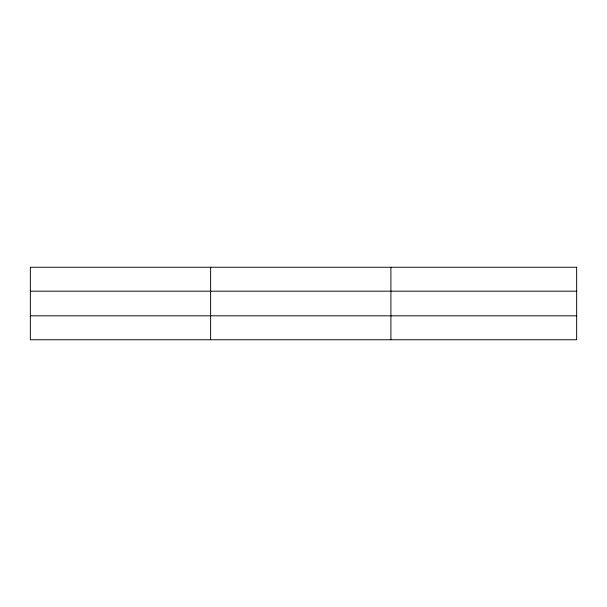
<?xml version="1.0" encoding="UTF-8"?>
<svg xmlns="http://www.w3.org/2000/svg" width="607" height="607" viewBox="0 0 607 607"><rect width="100%" height="100%" fill="white"/><g stroke="black" fill="none" stroke-linecap="round" stroke-linejoin="round"><path stroke-width="0.91" d="M210.629 267.247L210.629 339.753M390.908 267.247L390.908 339.753M30.35 291.178L576.65 291.178M30.35 315.822L576.65 315.822M576.65 267.247L576.65 339.753L30.35 339.753L30.35 267.247L576.65 267.247"/></g></svg>
